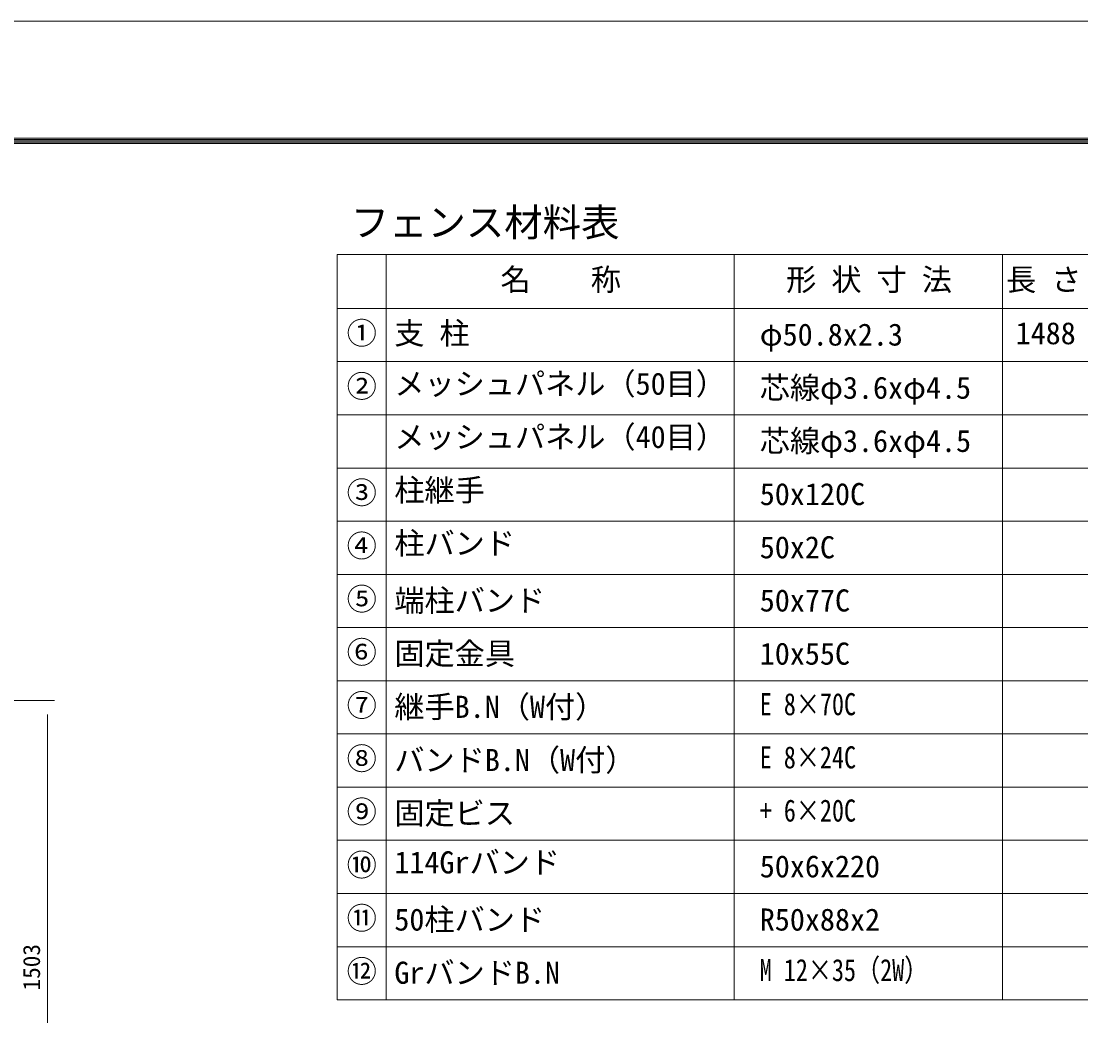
# Model space of a CAD drawing. Units: millimetres, scale not verified. Extents: x -6299 to 6301, y -4455 to 4455.
# Drawn here: x 455 to 3443, y 1650 to 4455 of the extents above; entities that cross this region are included whole.
import ezdxf
from ezdxf.enums import TextEntityAlignment as Align

# ---------------------------------------------------------------- set-up
doc = ezdxf.new("R2010")
doc.units = ezdxf.units.MM
doc.header["$LTSCALE"] = 15
for name, color, linetype, lineweight in [('0-0_D-STR-TXT', 7, 'Continuous', 9), ('0-1_D-TTL', 7, 'Continuous', 9), ('0-4_D-STR-DIM', 7, 'Continuous', 9), ('0-9_D-STR4', 7, 'Continuous', 9)]:
    doc.layers.add(name, color=color, linetype=linetype, lineweight=lineweight)
doc.styles.add('ＭＳ ゴシック', font='')
doc.styles.get('ＭＳ ゴシック').set_extended_font_data('MS Gothic')

msp = doc.modelspace()

# ---------------------------------------------------------------- linework, layer by layer
at = {"layer": '0-1_D-TTL', "color": 2}
msp.add_lwpolyline([(-6298.99, 4455), (6301.01, 4455), (6301.01, -4455), (-6298.99, -4455)], close=True, dxfattribs=at)
at = {"layer": '0-1_D-TTL'}
for points in [[(-5893.99, 4125), (5896.01, 4125), (5896.01, -4125), (-5893.99, -4125)], [(-5890.24, 4121.25), (5892.26, 4121.25), (5892.26, -4121.25), (-5890.24, -4121.25)], [(-5886.49, 4117.5), (5888.51, 4117.5), (5888.51, -4117.5), (-5886.49, -4117.5)], [(-5882.74, 4113.75), (5884.76, 4113.75), (5884.76, -4113.75), (-5882.74, -4113.75)], [(-5878.99, 4110), (5881.01, 4110), (5881.01, -4110), (-5878.99, -4110)]]:
    msp.add_lwpolyline(points, close=True, dxfattribs=at)
at = {"layer": '0-4_D-STR-DIM'}
for p, q in [((71.82, 2539.08), (549.1, 2539.08)), ((529.1, 1076.08), (529.1, 2499.08))]:
    msp.add_line(p, q, dxfattribs=at)
at = {"layer": '0-9_D-STR4'}
for p, q in [((1345.56, 3796.59), (5736.41, 3796.59)), ((1345.56, 3796.59), (1345.56, 1694.71)), ((1484.07, 3796.59), (1484.07, 1694.71)), ((2465.34, 3796.59), (2465.34, 1694.71)), ((3222.18, 3796.59), (3222.18, 1694.71)), ((1345.56, 3644.71), (5736.41, 3644.71)), ((1345.56, 3494.71), (5736.41, 3494.71)), ((1345.56, 3344.71), (5736.41, 3344.71)), ((1345.56, 3194.71), (5736.41, 3194.71)), ((1345.56, 3044.71), (5736.41, 3044.71)), ((1345.56, 2894.71), (5736.41, 2894.71)), ((1345.56, 2744.71), (5736.41, 2744.71)), ((1345.56, 2594.71), (5736.41, 2594.71)), ((1345.56, 2444.71), (5736.41, 2444.71)), ((1345.56, 2294.71), (5736.41, 2294.71)), ((1345.56, 2144.71), (5736.41, 2144.71)), ((1345.56, 1994.71), (5736.41, 1994.71)), ((1345.56, 1844.71), (5736.41, 1844.71)), ((1345.56, 1694.71), (5736.41, 1694.71))]:
    msp.add_line(p, q, dxfattribs=at)

# ---------------------------------------------------------------- texts
at = {"layer": '0-0_D-STR-TXT', "style": 'ＭＳ ゴシック'}
for s, height, p in [('フェンス材料表', 79.4, (1383.97, 3824.09)), ('名 \u3000 称', 62.35, (1806.29, 3676.26)), ('形 状 寸 法', 62.35, (2612.19, 3676.26)), ('長 さ', 62.35, (3232.34, 3676.26)), ('①', 62.35, (1372.71, 3525.32)), ('支 柱', 62.35, (1507.15, 3525.08)), ('φ50.8x2.3', 62.35, (2537.68, 3521.33)), ('1488', 62.35, (3259.15, 3525.08)), ('メッシュパネル（50目）', 62.35, (1507.15, 3382.58)), ('②', 62.35, (1372.71, 3375.32)), ('芯線φ3.6xφ4.5', 62.35, (2537.68, 3371.33)), ('メッシュパネル（40目）', 62.35, (1507.15, 3232.58)), ('芯線φ3.6xφ4.5', 62.35, (2537.68, 3221.33)), ('柱継手', 62.35, (1507.15, 3082.58)), ('③', 62.35, (1372.71, 3075.32)), ('50x120C', 62.35, (2537.68, 3071.33)), ('柱バンド', 62.35, (1507.15, 2932.58)), ('④', 62.35, (1372.71, 2925.32)), ('50x2C', 62.35, (2537.68, 2921.33)), ('⑤', 62.35, (1372.71, 2775.32)), ('端柱バンド', 62.35, (1507.15, 2771.33)), ('50x77C', 62.35, (2537.68, 2771.33)), ('⑥', 62.35, (1372.71, 2625.32)), ('固定金具', 62.35, (1507.15, 2621.33)), ('10x55C', 62.35, (2537.68, 2621.33)), ('⑦', 62.35, (1372.71, 2475.32)), ('継手B.N（W付）', 62.35, (1507.15, 2471.33)), ('⑧', 62.35, (1372.71, 2325.32)), ('バンドB.N（W付）', 62.35, (1507.15, 2321.33)), ('⑨', 62.35, (1372.71, 2175.32)), ('固定ビス', 62.35, (1507.15, 2171.33)), ('⑩', 62.35, (1372.71, 2025.32)), ('114Grバンド', 62.35, (1507.15, 2032.58)), ('50x6x220', 62.35, (2537.68, 2021.33)), ('⑪', 62.35, (1372.71, 1875.32)), ('50柱バンド', 62.35, (1507.15, 1871.33)), ('R50x88x2', 62.35, (2537.68, 1871.33)), ('⑫', 62.35, (1372.71, 1725.32)), ('GrバンドB.N', 62.35, (1507.15, 1721.33))]:
    msp.add_text(s, height=height, dxfattribs=at).set_placement(p, align=Align.BOTTOM_LEFT)
at = {"layer": '0-0_D-STR-TXT', "style": 'ＭＳ ゴシック', "width": 0.8}
for s, p in [('E 8×70C', (2537.68, 2478.83)), ('E 8×24C', (2537.68, 2328.83)), ('+ 6×20C', (2537.68, 2178.83)), ('M 12×35（2W）', (2537.68, 1728.83))]:
    msp.add_text(s, height=62.35, dxfattribs=at).set_placement(p, align=Align.BOTTOM_LEFT)
at = {"layer": '0-4_D-STR-DIM', "style": 'ＭＳ ゴシック'}
msp.add_text('1503', height=48.06, rotation=90, dxfattribs=at).set_placement((522.35, 1721.33), align=Align.BOTTOM_LEFT)

doc.saveas('drawing.dxf')
